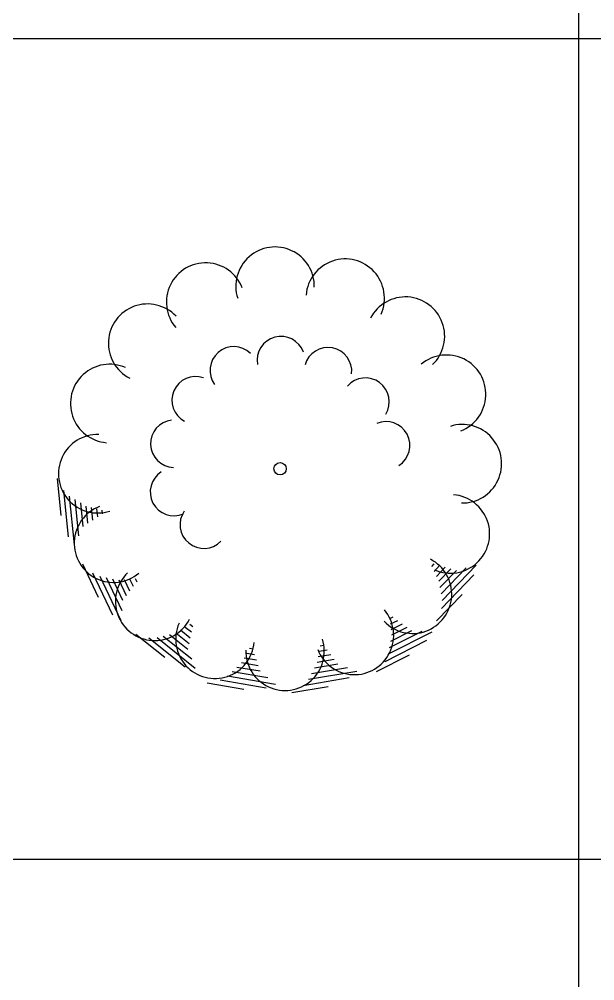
# Model space of a CAD drawing. Header units: inches. Extents: x 7658 to 73799, y 48 to 40262.
# Drawn here: x 36546 to 38600, y 33433 to 36861 of the extents above; entities that cross this region are included whole.
import ezdxf

# ---------------------------------------------------------------- set-up
doc = ezdxf.new("R2010")
doc.units = ezdxf.units.IN
doc.layers.add('www.cad-blocks.net', color=7, linetype='Continuous')

# ---------------------------------------------------------------- blocks, each defined once
blk = doc.blocks.new('A$C516926BB')
for p, q in [((27.1553, 38.5194), (27.1553, 0)), ((0, 36.0983), (62.4121, 36.0983)), ((0, 33.1729), (62.4121, 33.1729))]:
    blk.add_line(p, q)
blk = doc.blocks.new('A$C47820480')
at = {"color": 0}
for p, q in [((0, 0.7626), (0.0133, 0.6314)), ((0.0228, 0.7204), (0.0396, 0.5551)), ((0.0434, 0.7001), (0.061, 0.5263)), ((0.0631, 0.6882), (0.0762, 0.559)), ((0.0828, 0.6764), (0.0913, 0.5923)), ((0.1025, 0.6645), (0.1086, 0.6038)), ((0.1214, 0.6598), (0.126, 0.6152)), ((0.1404, 0.655), (0.1433, 0.6267)), ((0.1594, 0.6503), (0.1607, 0.6371)), ((0.0901, 0.4594), (0.1467, 0.3402)), ((1.3359, 0.4495), (1.3451, 0.459)), ((1.3445, 0.432), (1.3643, 0.4525)), ((1.3532, 0.4144), (1.3843, 0.4466)), ((1.3728, 0.3287), (1.4942, 0.4545)), ((0.1258, 0.4273), (0.1971, 0.2772)), ((0.152, 0.415), (0.2269, 0.2572)), ((1.3618, 0.3969), (1.4042, 0.4408)), ((1.3655, 0.3742), (1.4242, 0.435)), ((1.3692, 0.3515), (1.4594, 0.4449)), ((1.3706, 0.2999), (1.486, 0.4195)), ((0.1745, 0.4105), (0.2302, 0.2932)), ((0.197, 0.4059), (0.2333, 0.3296)), ((0.2196, 0.4014), (0.2458, 0.3462)), ((0.2391, 0.4033), (0.2583, 0.3628)), ((0.2585, 0.4052), (0.2707, 0.3795)), ((0.278, 0.4071), (0.2837, 0.3951)), ((1.3531, 0.2553), (1.4447, 0.3502)), ((0.473, 0.244), (0.4834, 0.2357)), ((1.1867, 0.2641), (1.1986, 0.2701)), ((1.1891, 0.2447), (1.2146, 0.2575)), ((1.1915, 0.2253), (1.2315, 0.2455)), ((0.2812, 0.2088), (0.3843, 0.1264)), ((0.4007, 0.2075), (0.4667, 0.1548)), ((0.423, 0.2133), (0.4707, 0.1752)), ((0.4397, 0.2235), (0.4746, 0.1956)), ((0.4563, 0.2338), (0.4786, 0.216)), ((1.1819, 0.1379), (1.3378, 0.2167)), ((1.1859, 0.1606), (1.3018, 0.2191)), ((1.1899, 0.1832), (1.2653, 0.2213)), ((1.1939, 0.2059), (1.2484, 0.2334)), ((0.3273, 0.1955), (0.4571, 0.0918)), ((0.3562, 0.196), (0.4927, 0.0869)), ((0.3785, 0.2017), (0.4799, 0.1206)), ((1.1703, 0.1114), (1.3186, 0.1864)), ((0.6765, 0.1411), (0.7045, 0.1363)), ((0.6861, 0.1581), (0.6992, 0.1559)), ((0.9349, 0.1474), (0.963, 0.1522)), ((0.9383, 0.1667), (0.9514, 0.1689)), ((0.6572, 0.107), (0.7174, 0.0967)), ((0.6668, 0.124), (0.711, 0.1165)), ((0.928, 0.1089), (0.9882, 0.1192)), ((0.9315, 0.1281), (0.9756, 0.1357)), ((1.139, 0.075), (1.2568, 0.1345)), ((0.6238, 0.0754), (0.7519, 0.0535)), ((0.6405, 0.0912), (0.7238, 0.077)), ((0.8965, 0.0475), (1.0688, 0.0769)), ((0.907, 0.068), (1.0351, 0.0898)), ((0.9175, 0.0884), (1.0008, 0.1026)), ((0.5353, 0.0345), (0.6654, 0.0123)), ((0.582, 0.0452), (0.7459, 0.0172)), ((0.6071, 0.0595), (0.7794, 0.0302)), ((0.8776, 0.0256), (1.0415, 0.0536)), ((0.8371, 0), (0.9672, 0.0222))]:
    blk.add_line(p, q, dxfattribs=at)
for centre, major_axis, start_param, end_param in [((0.7772, 1.4484), (-0.099, 0.099), 3.902026, 7.379924), ((1.0274, 1.4057), (0.099, 0.099), 5.080123, 8.558021), ((0.5297, 1.392), (0.099, 0.099), 5.865521, 9.343419), ((1.2423, 1.2705), (-0.099, 0.099), 3.116628, 6.594526), ((0.3226, 1.2453), (0.099, 0.099), 6.25822, 9.736119), ((0.7983, 1.1852), (0.06, 0.06), 5.843305, 8.820622), ((0.6299, 1.1483), (0.06, 0.06), 0.008919, 2.986236), ((0.966, 1.1455), (0.06, 0.06), 5.394506, 8.371824), ((1.3891, 1.0634), (-0.099, 0.099), 2.723929, 6.201827), ((0.1874, 1.0304), (-0.099, 0.099), -1.203062, 2.274836), ((0.4943, 1.0419), (-0.06, 0.06), -1.113079, 1.864239), ((1.0998, 1.0369), (0.06, 0.06), 4.945707, 7.923025), ((0.4182, 0.8873), (-0.06, 0.06), -0.66428, 2.313038), ((1.1733, 0.881), (-0.06, 0.06), 2.926112, 5.903429), ((1.4454, 0.8158), (0.099, 0.099), 3.902026, 7.379924), ((0.1447, 0.7802), (-0.099, 0.099), -0.810363, 2.667535), ((0.7951, 0.798), (0.0156, 0.0156), 5.497787, 11.780972), ((0.4168, 0.715), (0.06, 0.06), 1.355316, 4.332633), ((1.4027, 0.5656), (0.099, 0.099), 3.509326, 6.987225), ((0.201, 0.5326), (-0.099, 0.099), -0.417664, 3.060234), ((0.5231, 0.5987), (0.06, 0.06), 1.748316, 4.725634), ((1.2675, 0.3507), (-0.099, 0.099), 1.545831, 5.02373), ((0.3478, 0.3255), (-0.099, 0.099), -0.024965, 3.452934), ((1.0604, 0.204), (0.099, 0.099), 2.723928, 6.201827), ((0.5627, 0.1903), (0.099, 0.099), 1.93853, 5.416429), ((0.8129, 0.1476), (-0.099, 0.099), 0.760433, 4.238331)]:
    blk.add_ellipse(centre, major_axis=major_axis, ratio=1, start_param=start_param, end_param=end_param, dxfattribs=at)

msp = doc.modelspace()

# ---------------------------------------------------------------- block references
at = {"xscale": 1000, "yscale": 1000, "zscale": 1000}
msp.add_blockref('A$C47820480', (36681.8, 34460.7), dxfattribs=at)
at = {"layer": 'www.cad-blocks.net', "color": 155, "true_color": 0x546d8e, "xscale": 1000, "yscale": 1000, "zscale": 1000}
msp.add_blockref('A$C516926BB', (11386.7, 694.4), dxfattribs=at)

doc.saveas('drawing.dxf')
